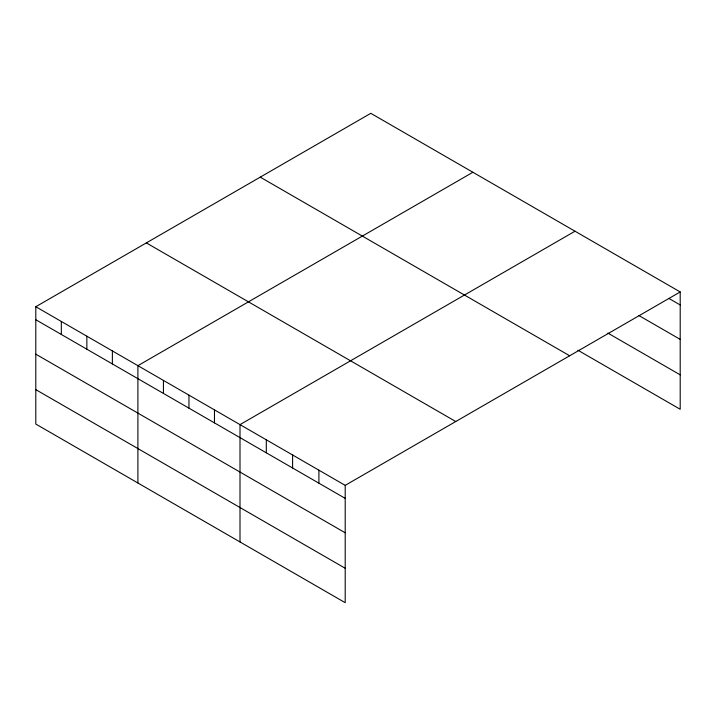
<?xml version="1.0" encoding="UTF-8"?>
<svg xmlns="http://www.w3.org/2000/svg" width="716" height="716" viewBox="0 0 716 716"><rect width="100%" height="100%" fill="white"/><g stroke="black" fill="none" stroke-linecap="round" stroke-linejoin="round"><path stroke-width="1.07" d="M35.8 306.725L345.202 485.358L345.202 602.684L35.8 424.051L35.8 306.725L370.798 113.316L680.2 291.949L680.2 409.275L577.821 350.169M472.9 172.261L137.902 365.67L137.902 482.996M575.002 231.214L240.003 424.624L240.003 541.949M345.202 485.358L680.2 291.949M668.932 298.447L680.2 304.962M638.869 315.523L680.2 339.384M607.875 333.092L680.2 374.853M260.248 177.138L569.65 355.771M146.35 242.903L455.752 421.536M35.8 319.73L345.202 498.363M35.8 354.16L345.202 532.793M35.8 389.629L345.202 568.262M318.906 470.17L318.906 483.184M292.602 454.991L292.602 467.995M266.307 439.803L266.307 452.816M214.478 409.883L214.478 422.896M188.952 395.142L188.952 408.156M163.427 380.411L163.427 393.415M112.376 350.938L112.376 363.943M86.851 336.198L86.851 349.202M61.325 321.457L61.325 334.47"/></g></svg>
